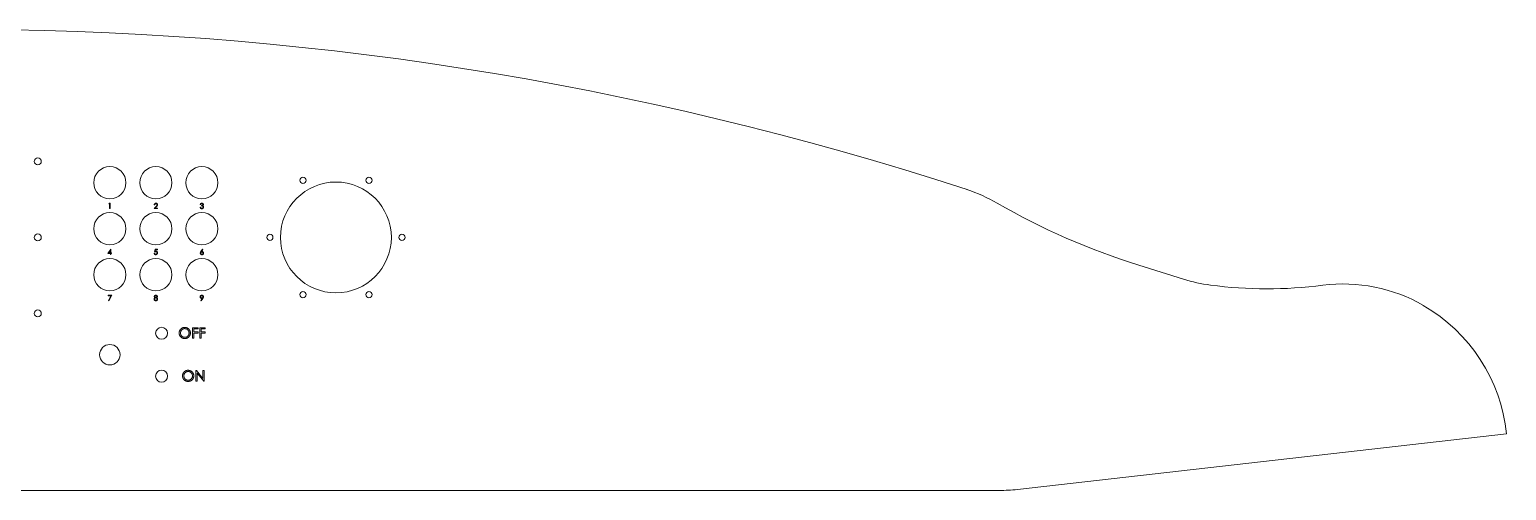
# Model space of a CAD drawing. Header units: millimetres. Extents: x 55 to 1590, y -38 to 207.
# Drawn here: x 852 to 1590, y -23 to 207 of the extents above; entities that cross this region are included whole.
import ezdxf

# ---------------------------------------------------------------- set-up
doc = ezdxf.new("R2010")
doc.units = ezdxf.units.MM

msp = doc.modelspace()

# ---------------------------------------------------------------- linework, layer by layer
at = {"color": 7, "linetype": 'Continuous', "lineweight": 15}
for p, q in [((891.49, 120.18), (891.65, 120.45)), ((891.9, 120.18), (891.49, 120.18)), ((891.65, 120.45), (892.14, 120.45)), ((891.9, 117.81), (891.9, 120.18)), ((892.14, 120.45), (892.14, 117.81)), ((914.08, 117.81), (915.11, 118.9)), ((914.42, 119.64), (914.19, 119.64)), ((915.31, 118.79), (914.65, 118.08)), ((937.08, 118.52), (937.32, 118.52)), ((937.42, 119.84), (937.19, 119.84)), ((937.83, 119.13), (937.83, 119.4)), ((892.14, 117.81), (891.9, 117.81)), ((915.88, 117.81), (914.08, 117.81)), ((914.65, 118.08), (915.88, 118.08)), ((915.88, 118.08), (915.88, 117.81)), ((891.08, 95.42), (892.53, 97.52)), ((892.34, 96.84), (891.55, 95.69)), ((892.34, 95.69), (892.34, 96.84)), ((892.53, 97.52), (892.58, 97.52)), ((892.58, 97.52), (892.58, 95.69)), ((914.39, 96.13), (914.66, 97.45)), ((914.66, 97.45), (915.75, 97.45)), ((914.85, 97.18), (914.7, 96.49)), ((915.75, 97.18), (914.85, 97.18)), ((915.75, 97.45), (915.75, 97.18)), ((937.52, 96.31), (938.31, 97.52)), ((938.49, 97.38), (937.79, 96.31)), ((938.31, 97.52), (938.49, 97.38)), ((892.34, 95.42), (891.08, 95.42)), ((891.55, 95.69), (892.34, 95.69)), ((892.34, 94.81), (892.34, 95.42)), ((892.58, 94.81), (892.34, 94.81)), ((892.58, 95.69), (892.88, 95.69)), ((892.88, 95.42), (892.58, 95.42)), ((892.58, 95.42), (892.58, 94.81)), ((892.88, 95.69), (892.88, 95.42)), ((914.12, 95.49), (914.36, 95.49)), ((1406.28, 89.53), (1428.7, 82.52)), ((891.24, 74.15), (891.24, 74.45)), ((891.24, 74.45), (892.93, 74.45)), ((892.45, 74.15), (891.24, 74.15)), ((891.27, 71.87), (892.45, 74.15)), ((892.93, 74.45), (891.55, 71.74)), ((891.55, 71.74), (891.27, 71.87)), ((937.47, 71.87), (938.21, 72.95)), ((937.66, 71.74), (937.47, 71.87)), ((938.48, 72.93), (937.66, 71.74)), ((933.36, 52.97), (933.36, 58.26)), ((933.36, 58.26), (936.07, 58.26)), ((934.03, 52.97), (933.36, 52.97)), ((936.07, 57.65), (934.03, 57.65)), ((934.03, 57.65), (934.03, 56.16)), ((934.03, 56.16), (936.07, 56.16)), ((936.07, 55.55), (934.03, 55.55)), ((934.03, 55.55), (934.03, 52.97)), ((936.07, 58.26), (936.07, 57.65)), ((936.07, 56.16), (936.07, 55.55)), ((936.95, 52.97), (936.95, 58.26)), ((936.95, 58.26), (939.67, 58.26)), ((937.63, 52.97), (936.95, 52.97)), ((939.67, 57.65), (937.63, 57.65)), ((937.63, 57.65), (937.63, 56.16)), ((937.63, 56.16), (939.67, 56.16)), ((939.67, 55.55), (937.63, 55.55)), ((937.63, 55.55), (937.63, 52.97)), ((939.67, 58.26), (939.67, 57.65)), ((939.67, 56.16), (939.67, 55.55)), ((935.05, 31.54), (935.05, 36.83)), ((935.05, 36.83), (935.3, 36.83)), ((935.73, 31.54), (935.05, 31.54)), ((935.3, 36.83), (938.51, 32.81)), ((938.91, 31.54), (935.73, 35.55)), ((935.73, 35.55), (935.73, 31.54)), ((938.51, 32.81), (938.51, 36.83)), ((938.51, 36.83), (939.19, 36.83)), ((939.19, 31.54), (938.91, 31.54)), ((939.19, 36.83), (939.19, 31.54)), ((1345.63, -22.6), (1590.05, 5.24)), ((306.95, -23.12), (1336.57, -23.12))]:
    msp.add_line(p, q, dxfattribs=at)
for centre, radius in [((856, 141.4), 1.75), ((892, 130.76), 8.05), ((915, 130.76), 8.05), ((938, 130.76), 8.05), ((988.5, 131.98), 1.55), ((1021.5, 131.98), 1.55), ((1005, 103.4), 27.7), ((892, 107.76), 8.05), ((915, 107.76), 8.05), ((938, 107.76), 8.05), ((856, 103.4), 1.75), ((972, 103.4), 1.55), ((1038, 103.4), 1.55), ((892, 84.76), 8.05), ((915, 84.76), 8.05), ((938, 84.76), 8.05), ((988.5, 74.82), 1.55), ((1021.5, 74.82), 1.55), ((856, 65.4), 1.75), ((917.87, 55.47), 3), ((892, 44.76), 5.1), ((917.87, 34.04), 3)]:
    msp.add_circle(centre, radius, dxfattribs=at)
for centre, radius, start, end in [((818.98, -1403.1), 1610.44, 71.85822, 108.69462), ((1295.51, 51.26), 80, 60.00805, 71.85822), ((1510.85, 424.36), 350.79, 240.00805, 252.65583), ((1452.55, 158.88), 80, 252.65583, 262.47893), ((1470.44, 294.33), 216.63, 262.47893, 277.35996), ((1508.44, 0.15), 80, 59.94649, 97.35996), ((1506.36, -3.43), 84.14, 5.91553, 59.94649), ((1336.57, 56.88), 80, 270, 276.5)]:
    msp.add_arc(centre, radius, start, end, dxfattribs=at)
for points, knots in [([(914.19, 119.64), (914.19, 119.67), (914.19, 119.73), (914.2, 119.82), (914.23, 119.91), (914.25, 119.99), (914.29, 120.07), (914.33, 120.14), (914.38, 120.21), (914.44, 120.27), (914.5, 120.33), (914.57, 120.38), (914.64, 120.43), (914.72, 120.46), (914.79, 120.49), (914.88, 120.51), (914.96, 120.52), (915.02, 120.52), (915.05, 120.52)], [0, 0, 0, 0, 0.068791, 0.135103, 0.198979, 0.261904, 0.323495, 0.385195, 0.446969, 0.509765, 0.572251, 0.633405, 0.693251, 0.752583, 0.812579, 0.873275, 0.93555, 1, 1, 1, 1]), ([(915.04, 120.25), (915.02, 120.25), (914.98, 120.25), (914.92, 120.24), (914.86, 120.23), (914.8, 120.21), (914.75, 120.19), (914.7, 120.16), (914.66, 120.13), (914.61, 120.09), (914.57, 120.05), (914.54, 120), (914.51, 119.95), (914.48, 119.9), (914.46, 119.84), (914.44, 119.78), (914.43, 119.71), (914.43, 119.66), (914.42, 119.64)], [0, 0, 0, 0, 0.0644387, 0.1265469, 0.1868872, 0.2458775, 0.3040409, 0.3621912, 0.4209759, 0.4806603, 0.5406003, 0.6006891, 0.6619358, 0.7244425, 0.7890384, 0.8563138, 0.926352, 1, 1, 1, 1]), ([(915.61, 119.71), (915.61, 119.73), (915.61, 119.77), (915.6, 119.82), (915.59, 119.87), (915.57, 119.92), (915.55, 119.96), (915.52, 120.01), (915.48, 120.05), (915.44, 120.09), (915.4, 120.13), (915.36, 120.16), (915.31, 120.19), (915.26, 120.21), (915.21, 120.23), (915.15, 120.24), (915.1, 120.25), (915.06, 120.25), (915.04, 120.25)], [0, 0, 0, 0, 0.061965, 0.122122, 0.180988, 0.239933, 0.299906, 0.359989, 0.421776, 0.486576, 0.551535, 0.615018, 0.677259, 0.73973, 0.80305, 0.866495, 0.931973, 1, 1, 1, 1]), ([(915.05, 120.52), (915.08, 120.52), (915.13, 120.52), (915.22, 120.51), (915.3, 120.49), (915.37, 120.46), (915.44, 120.43), (915.51, 120.39), (915.57, 120.34), (915.63, 120.29), (915.68, 120.23), (915.72, 120.17), (915.76, 120.1), (915.79, 120.03), (915.82, 119.96), (915.84, 119.89), (915.85, 119.81), (915.85, 119.76), (915.85, 119.73)], [0, 0, 0, 0, 0.0694755, 0.1365168, 0.2007888, 0.2638297, 0.325735, 0.3872907, 0.4495092, 0.5129678, 0.5762752, 0.6375801, 0.6979026, 0.7571721, 0.8165985, 0.8766532, 0.9372896, 1, 1, 1, 1]), ([(915.11, 118.9), (915.14, 118.93), (915.18, 118.98), (915.25, 119.05), (915.31, 119.12), (915.37, 119.18), (915.41, 119.24), (915.45, 119.29), (915.49, 119.34), (915.52, 119.39), (915.56, 119.46), (915.59, 119.54), (915.61, 119.63), (915.61, 119.68), (915.61, 119.71)], [0, 0, 0, 0, 0.110803, 0.212829, 0.306101, 0.390647, 0.466924, 0.534481, 0.593587, 0.644557, 0.7362, 0.825024, 0.911986, 1, 1, 1, 1]), ([(915.85, 119.73), (915.85, 119.7), (915.84, 119.62), (915.82, 119.52), (915.79, 119.41), (915.75, 119.33), (915.71, 119.26), (915.67, 119.21), (915.63, 119.15), (915.58, 119.08), (915.52, 119.01), (915.46, 118.94), (915.39, 118.87), (915.34, 118.81), (915.31, 118.79)], [0, 0, 0, 0, 0.098702, 0.195672, 0.292422, 0.391343, 0.444462, 0.504229, 0.570352, 0.642546, 0.722288, 0.807921, 0.90047, 1, 1, 1, 1]), ([(937.97, 117.74), (937.94, 117.74), (937.88, 117.74), (937.8, 117.75), (937.72, 117.77), (937.65, 117.79), (937.58, 117.82), (937.51, 117.85), (937.45, 117.89), (937.39, 117.94), (937.33, 117.99), (937.28, 118.05), (937.23, 118.11), (937.19, 118.18), (937.16, 118.26), (937.13, 118.34), (937.1, 118.43), (937.09, 118.49), (937.08, 118.52)], [0, 0, 0, 0, 0.065541, 0.128963, 0.190377, 0.250092, 0.308548, 0.366398, 0.424542, 0.48317, 0.542243, 0.601739, 0.662506, 0.724856, 0.789128, 0.856346, 0.926295, 1, 1, 1, 1]), ([(937.19, 119.84), (937.19, 119.87), (937.2, 119.92), (937.23, 120), (937.26, 120.07), (937.29, 120.13), (937.33, 120.19), (937.37, 120.25), (937.42, 120.3), (937.47, 120.35), (937.53, 120.39), (937.58, 120.42), (937.64, 120.45), (937.7, 120.48), (937.77, 120.5), (937.83, 120.51), (937.9, 120.52), (937.95, 120.52), (937.97, 120.52)], [0, 0, 0, 0, 0.072625, 0.141977, 0.208985, 0.273957, 0.336889, 0.398745, 0.460116, 0.520825, 0.580994, 0.640152, 0.698622, 0.757271, 0.816427, 0.876254, 0.937165, 1, 1, 1, 1]), ([(937.32, 118.52), (937.33, 118.5), (937.34, 118.46), (937.36, 118.4), (937.38, 118.35), (937.41, 118.3), (937.43, 118.26), (937.46, 118.22), (937.49, 118.18), (937.52, 118.16), (937.53, 118.15)], [0, 0, 0, 0, 0.1497704, 0.2913164, 0.4259664, 0.5521596, 0.6715274, 0.7861216, 0.8953251, 1, 1, 1, 1]), ([(937.98, 120.25), (937.95, 120.25), (937.89, 120.25), (937.8, 120.23), (937.72, 120.2), (937.66, 120.17), (937.62, 120.13), (937.59, 120.1), (937.56, 120.07), (937.53, 120.03), (937.5, 119.99), (937.47, 119.94), (937.45, 119.9), (937.43, 119.86), (937.42, 119.84)], [0, 0, 0, 0, 0.122712, 0.239685, 0.351816, 0.463766, 0.520818, 0.579448, 0.640604, 0.705298, 0.773634, 0.844669, 0.920057, 1, 1, 1, 1]), ([(937.53, 118.15), (937.54, 118.14), (937.57, 118.12), (937.62, 118.09), (937.67, 118.07), (937.73, 118.05), (937.78, 118.03), (937.84, 118.02), (937.91, 118.01), (937.95, 118.01), (937.97, 118.01)], [0, 0, 0, 0, 0.118271, 0.236178, 0.355663, 0.475904, 0.600127, 0.728608, 0.861313, 1, 1, 1, 1]), ([(937.83, 119.4), (937.86, 119.4), (937.93, 119.4), (938.02, 119.42), (938.11, 119.43), (938.19, 119.46), (938.27, 119.5), (938.34, 119.53), (938.39, 119.57), (938.43, 119.62), (938.47, 119.67), (938.49, 119.72), (938.51, 119.78), (938.51, 119.82), (938.51, 119.83)], [0, 0, 0, 0, 0.1101656, 0.2157873, 0.3180274, 0.417574, 0.5116505, 0.5961621, 0.6729345, 0.7436696, 0.810677, 0.874059, 0.9366963, 1, 1, 1, 1]), ([(938.64, 118.57), (938.64, 118.6), (938.64, 118.64), (938.62, 118.72), (938.59, 118.79), (938.55, 118.85), (938.5, 118.91), (938.45, 118.97), (938.38, 119.01), (938.32, 119.04), (938.26, 119.07), (938.22, 119.08), (938.17, 119.09), (938.11, 119.1), (938.05, 119.11), (937.98, 119.12), (937.91, 119.13), (937.86, 119.13), (937.83, 119.13)], [0, 0, 0, 0, 0.066909, 0.133485, 0.201035, 0.271234, 0.34288, 0.413836, 0.485977, 0.56023, 0.599884, 0.644055, 0.691892, 0.744688, 0.801492, 0.862858, 0.929328, 1, 1, 1, 1]), ([(937.97, 120.52), (938.01, 120.52), (938.08, 120.52), (938.18, 120.5), (938.27, 120.47), (938.37, 120.43), (938.45, 120.38), (938.53, 120.32), (938.59, 120.25), (938.65, 120.17), (938.69, 120.09), (938.72, 120.01), (938.74, 119.92), (938.75, 119.86), (938.75, 119.83)], [0, 0, 0, 0, 0.090254, 0.17854, 0.266093, 0.354631, 0.441886, 0.525747, 0.608114, 0.690197, 0.770821, 0.848326, 0.924012, 1, 1, 1, 1]), ([(938.88, 118.59), (938.88, 118.56), (938.88, 118.48), (938.85, 118.37), (938.82, 118.27), (938.76, 118.16), (938.7, 118.07), (938.62, 117.98), (938.53, 117.91), (938.43, 117.85), (938.33, 117.8), (938.21, 117.77), (938.09, 117.74), (938.01, 117.74), (937.97, 117.74)], [0, 0, 0, 0, 0.0796483, 0.1589217, 0.2396195, 0.3226094, 0.4060346, 0.4876021, 0.5696846, 0.6530361, 0.7374357, 0.8224778, 0.9097477, 1, 1, 1, 1]), ([(937.97, 118.01), (938, 118.01), (938.04, 118.01), (938.11, 118.02), (938.18, 118.03), (938.24, 118.05), (938.3, 118.08), (938.36, 118.1), (938.41, 118.14), (938.46, 118.18), (938.5, 118.22), (938.54, 118.26), (938.57, 118.31), (938.6, 118.36), (938.62, 118.41), (938.63, 118.46), (938.64, 118.52), (938.64, 118.55), (938.64, 118.57)], [0, 0, 0, 0, 0.076072, 0.148752, 0.218403, 0.28576, 0.350598, 0.414964, 0.478069, 0.541761, 0.60435, 0.664075, 0.721464, 0.777587, 0.832644, 0.887844, 0.94346, 1, 1, 1, 1]), ([(938.51, 119.83), (938.51, 119.85), (938.51, 119.88), (938.5, 119.92), (938.49, 119.96), (938.47, 119.99), (938.45, 120.03), (938.42, 120.06), (938.39, 120.1), (938.36, 120.13), (938.32, 120.16), (938.28, 120.18), (938.23, 120.2), (938.19, 120.22), (938.14, 120.23), (938.09, 120.24), (938.03, 120.25), (938, 120.25), (937.98, 120.25)], [0, 0, 0, 0, 0.055275, 0.109966, 0.163247, 0.218076, 0.273301, 0.330909, 0.390995, 0.454176, 0.518862, 0.583311, 0.648517, 0.715031, 0.782502, 0.852323, 0.924928, 1, 1, 1, 1]), ([(938.75, 119.83), (938.75, 119.81), (938.74, 119.75), (938.73, 119.67), (938.7, 119.6), (938.67, 119.52), (938.63, 119.46), (938.57, 119.4), (938.51, 119.34), (938.46, 119.31), (938.44, 119.29)], [0, 0, 0, 0, 0.128068, 0.250608, 0.37063, 0.490072, 0.610375, 0.734313, 0.863217, 1, 1, 1, 1]), ([(938.44, 119.29), (938.47, 119.28), (938.52, 119.25), (938.6, 119.2), (938.67, 119.14), (938.7, 119.09), (938.72, 119.06)], [0, 0, 0, 0, 0.25388, 0.503009, 0.750291, 1, 1, 1, 1]), ([(938.72, 119.06), (938.74, 119.05), (938.76, 119.01), (938.79, 118.96), (938.82, 118.9), (938.84, 118.84), (938.86, 118.78), (938.87, 118.72), (938.88, 118.66), (938.88, 118.62), (938.88, 118.59)], [0, 0, 0, 0, 0.128136, 0.254173, 0.378112, 0.501712, 0.623986, 0.747096, 0.872875, 1, 1, 1, 1]), ([(914.97, 96.27), (914.95, 96.27), (914.91, 96.26), (914.84, 96.26), (914.78, 96.25), (914.71, 96.23), (914.63, 96.21), (914.55, 96.19), (914.47, 96.16), (914.42, 96.14), (914.39, 96.13)], [0, 0, 0, 0, 0.102203, 0.211023, 0.3251, 0.446502, 0.573788, 0.708901, 0.850358, 1, 1, 1, 1]), ([(914.7, 96.49), (914.73, 96.49), (914.79, 96.51), (914.87, 96.53), (914.94, 96.54), (914.99, 96.54), (915.02, 96.54)], [0, 0, 0, 0, 0.275068, 0.532901, 0.773973, 1, 1, 1, 1]), ([(915.61, 95.68), (915.61, 95.7), (915.61, 95.74), (915.6, 95.81), (915.59, 95.86), (915.57, 95.92), (915.54, 95.97), (915.51, 96.02), (915.48, 96.06), (915.44, 96.1), (915.39, 96.14), (915.34, 96.18), (915.29, 96.2), (915.23, 96.23), (915.17, 96.24), (915.11, 96.26), (915.04, 96.26), (915, 96.27), (914.97, 96.27)], [0, 0, 0, 0, 0.065351, 0.127916, 0.18836, 0.247216, 0.30563, 0.36377, 0.422661, 0.482687, 0.5433, 0.604118, 0.664965, 0.727413, 0.791468, 0.858055, 0.927037, 1, 1, 1, 1]), ([(915.02, 96.54), (915.04, 96.54), (915.1, 96.54), (915.19, 96.52), (915.27, 96.5), (915.35, 96.48), (915.42, 96.44), (915.49, 96.4), (915.55, 96.35), (915.61, 96.3), (915.67, 96.23), (915.72, 96.17), (915.76, 96.09), (915.79, 96.02), (915.82, 95.94), (915.83, 95.85), (915.85, 95.76), (915.85, 95.7), (915.85, 95.67)], [0, 0, 0, 0, 0.065808, 0.129394, 0.190894, 0.251281, 0.310815, 0.370371, 0.430768, 0.492881, 0.555104, 0.616067, 0.677256, 0.73826, 0.800762, 0.864778, 0.931045, 1, 1, 1, 1]), ([(937.22, 95.55), (937.22, 95.57), (937.22, 95.63), (937.24, 95.71), (937.26, 95.8), (937.28, 95.87), (937.3, 95.93), (937.32, 95.98), (937.35, 96.03), (937.37, 96.08), (937.41, 96.14), (937.44, 96.19), (937.48, 96.25), (937.5, 96.29), (937.52, 96.31)], [0, 0, 0, 0, 0.097818, 0.199726, 0.305276, 0.415811, 0.474472, 0.537274, 0.603657, 0.674299, 0.749834, 0.828598, 0.912378, 1, 1, 1, 1]), ([(938.01, 96.06), (937.99, 96.06), (937.95, 96.06), (937.9, 96.05), (937.84, 96.04), (937.79, 96.03), (937.74, 96), (937.69, 95.98), (937.65, 95.95), (937.61, 95.91), (937.57, 95.87), (937.54, 95.83), (937.52, 95.78), (937.5, 95.74), (937.48, 95.69), (937.47, 95.64), (937.46, 95.59), (937.46, 95.55), (937.46, 95.54)], [0, 0, 0, 0, 0.070599, 0.137901, 0.203196, 0.26679, 0.329106, 0.390654, 0.452653, 0.515748, 0.577926, 0.63893, 0.698351, 0.757296, 0.816394, 0.876267, 0.936817, 1, 1, 1, 1]), ([(937.79, 96.31), (937.84, 96.32), (937.93, 96.33), (938.02, 96.33), (938.06, 96.33)], [0, 0, 0, 0, 0.512659, 1, 1, 1, 1]), ([(938.61, 95.54), (938.61, 95.55), (938.61, 95.59), (938.6, 95.64), (938.59, 95.69), (938.57, 95.74), (938.54, 95.79), (938.51, 95.83), (938.48, 95.87), (938.44, 95.91), (938.39, 95.95), (938.34, 95.98), (938.29, 96), (938.24, 96.03), (938.19, 96.04), (938.13, 96.05), (938.07, 96.06), (938.03, 96.06), (938.01, 96.06)], [0, 0, 0, 0, 0.061138, 0.119994, 0.178225, 0.236256, 0.294929, 0.354716, 0.41673, 0.480664, 0.545832, 0.609758, 0.672971, 0.736017, 0.799839, 0.864775, 0.931088, 1, 1, 1, 1]), ([(938.06, 96.33), (938.09, 96.33), (938.14, 96.33), (938.22, 96.32), (938.3, 96.3), (938.37, 96.28), (938.43, 96.25), (938.5, 96.21), (938.56, 96.16), (938.62, 96.11), (938.67, 96.05), (938.72, 95.99), (938.76, 95.92), (938.79, 95.86), (938.82, 95.78), (938.84, 95.71), (938.85, 95.63), (938.85, 95.58), (938.85, 95.55)], [0, 0, 0, 0, 0.065231, 0.128405, 0.190067, 0.250943, 0.311546, 0.372863, 0.435024, 0.499072, 0.563091, 0.62551, 0.68668, 0.747283, 0.808563, 0.870742, 0.934341, 1, 1, 1, 1]), ([(914.93, 94.74), (914.9, 94.74), (914.85, 94.74), (914.77, 94.75), (914.7, 94.77), (914.63, 94.79), (914.56, 94.82), (914.5, 94.86), (914.44, 94.9), (914.38, 94.95), (914.33, 95), (914.28, 95.06), (914.24, 95.12), (914.2, 95.19), (914.17, 95.26), (914.15, 95.33), (914.13, 95.41), (914.12, 95.46), (914.12, 95.49)], [0, 0, 0, 0, 0.065421, 0.128708, 0.190236, 0.250724, 0.310637, 0.370766, 0.431615, 0.493523, 0.555883, 0.617342, 0.678668, 0.740711, 0.802985, 0.866803, 0.932347, 1, 1, 1, 1]), ([(914.36, 95.49), (914.36, 95.46), (914.37, 95.41), (914.4, 95.34), (914.43, 95.28), (914.46, 95.23), (914.51, 95.18), (914.55, 95.14), (914.61, 95.1), (914.67, 95.07), (914.73, 95.04), (914.8, 95.03), (914.87, 95.01), (914.92, 95.01), (914.94, 95.01)], [0, 0, 0, 0, 0.094687, 0.181994, 0.264377, 0.34218, 0.418618, 0.496509, 0.577369, 0.661511, 0.746733, 0.831258, 0.915206, 1, 1, 1, 1]), ([(915.85, 95.67), (915.85, 95.65), (915.85, 95.61), (915.84, 95.54), (915.83, 95.48), (915.82, 95.42), (915.8, 95.36), (915.78, 95.3), (915.76, 95.25), (915.73, 95.19), (915.7, 95.14), (915.66, 95.09), (915.63, 95.04), (915.59, 95), (915.54, 94.96), (915.5, 94.92), (915.45, 94.89), (915.4, 94.86), (915.35, 94.83), (915.29, 94.81), (915.24, 94.78), (915.18, 94.77), (915.12, 94.76), (915.06, 94.75), (914.99, 94.74), (914.95, 94.74), (914.93, 94.74)], [0, 0, 0, 0, 0.044014, 0.087434, 0.130118, 0.172554, 0.214555, 0.256298, 0.298438, 0.340849, 0.382715, 0.423924, 0.464246, 0.504074, 0.543862, 0.583567, 0.623094, 0.663229, 0.703551, 0.743938, 0.784541, 0.82575, 0.867757, 0.910745, 0.954914, 1, 1, 1, 1]), ([(914.94, 95.01), (914.96, 95.01), (915.01, 95.01), (915.07, 95.02), (915.14, 95.04), (915.2, 95.06), (915.25, 95.08), (915.31, 95.12), (915.36, 95.16), (915.41, 95.2), (915.46, 95.25), (915.5, 95.3), (915.53, 95.36), (915.56, 95.42), (915.58, 95.48), (915.6, 95.54), (915.61, 95.61), (915.61, 95.66), (915.61, 95.68)], [0, 0, 0, 0, 0.064207, 0.126425, 0.18768, 0.248216, 0.308305, 0.369661, 0.431699, 0.495947, 0.559758, 0.622295, 0.683911, 0.745092, 0.80674, 0.869087, 0.93329, 1, 1, 1, 1]), ([(938.02, 94.74), (937.99, 94.74), (937.92, 94.74), (937.81, 94.76), (937.71, 94.8), (937.62, 94.84), (937.53, 94.9), (937.45, 94.97), (937.38, 95.05), (937.32, 95.14), (937.28, 95.23), (937.24, 95.33), (937.22, 95.44), (937.22, 95.51), (937.22, 95.55)], [0, 0, 0, 0, 0.084335, 0.167052, 0.249566, 0.33274, 0.415915, 0.497828, 0.580373, 0.6646, 0.749467, 0.83251, 0.915639, 1, 1, 1, 1]), ([(937.46, 95.54), (937.46, 95.52), (937.46, 95.48), (937.47, 95.43), (937.48, 95.38), (937.5, 95.33), (937.52, 95.29), (937.55, 95.25), (937.59, 95.2), (937.63, 95.16), (937.67, 95.13), (937.71, 95.1), (937.76, 95.07), (937.81, 95.05), (937.86, 95.03), (937.92, 95.02), (937.98, 95.01), (938.01, 95.01), (938.03, 95.01)], [0, 0, 0, 0, 0.061842, 0.121262, 0.180746, 0.239231, 0.298308, 0.358183, 0.420359, 0.484792, 0.549938, 0.613718, 0.676681, 0.739154, 0.8022, 0.86674, 0.93205, 1, 1, 1, 1]), ([(938.85, 95.55), (938.85, 95.51), (938.84, 95.44), (938.82, 95.33), (938.79, 95.23), (938.74, 95.14), (938.69, 95.05), (938.61, 94.97), (938.53, 94.9), (938.44, 94.85), (938.34, 94.8), (938.24, 94.76), (938.13, 94.74), (938.06, 94.74), (938.02, 94.74)], [0, 0, 0, 0, 0.085948, 0.169125, 0.250399, 0.33229, 0.413364, 0.494172, 0.576022, 0.660757, 0.745783, 0.830044, 0.914028, 1, 1, 1, 1]), ([(938.03, 95.01), (938.05, 95.01), (938.09, 95.01), (938.15, 95.02), (938.2, 95.03), (938.26, 95.05), (938.31, 95.07), (938.35, 95.1), (938.4, 95.13), (938.44, 95.16), (938.48, 95.2), (938.52, 95.24), (938.55, 95.29), (938.57, 95.33), (938.59, 95.38), (938.6, 95.43), (938.61, 95.48), (938.61, 95.52), (938.61, 95.54)], [0, 0, 0, 0, 0.067962, 0.133283, 0.197835, 0.260892, 0.323377, 0.38635, 0.449638, 0.514795, 0.57924, 0.641814, 0.701359, 0.760727, 0.819222, 0.878716, 0.938147, 1, 1, 1, 1]), ([(914.22, 73.84), (914.22, 73.87), (914.22, 73.93), (914.24, 74.01), (914.28, 74.09), (914.32, 74.18), (914.38, 74.25), (914.44, 74.32), (914.52, 74.38), (914.6, 74.43), (914.7, 74.47), (914.79, 74.5), (914.89, 74.52), (914.96, 74.52), (915, 74.52)], [0, 0, 0, 0, 0.074058, 0.14887, 0.226668, 0.307735, 0.391157, 0.473929, 0.557928, 0.644989, 0.733364, 0.821092, 0.909287, 1, 1, 1, 1]), ([(914.61, 73.28), (914.58, 73.3), (914.52, 73.33), (914.44, 73.39), (914.37, 73.45), (914.32, 73.53), (914.27, 73.6), (914.24, 73.68), (914.22, 73.76), (914.22, 73.81), (914.22, 73.84)], [0, 0, 0, 0, 0.14586, 0.282426, 0.41085, 0.535029, 0.654701, 0.770133, 0.884556, 1, 1, 1, 1]), ([(914.98, 74.25), (914.96, 74.25), (914.93, 74.25), (914.87, 74.24), (914.82, 74.23), (914.77, 74.22), (914.73, 74.2), (914.69, 74.18), (914.64, 74.16), (914.61, 74.13), (914.57, 74.1), (914.54, 74.07), (914.52, 74.03), (914.49, 74), (914.48, 73.96), (914.47, 73.92), (914.46, 73.88), (914.46, 73.85), (914.46, 73.84)], [0, 0, 0, 0, 0.075243, 0.147209, 0.216447, 0.284025, 0.350655, 0.415031, 0.47963, 0.544652, 0.608044, 0.667828, 0.725114, 0.780992, 0.835527, 0.889438, 0.944072, 1, 1, 1, 1]), ([(914.46, 73.84), (914.46, 73.82), (914.46, 73.8), (914.47, 73.76), (914.48, 73.72), (914.5, 73.68), (914.52, 73.64), (914.55, 73.61), (914.58, 73.57), (914.62, 73.54), (914.66, 73.5), (914.7, 73.48), (914.74, 73.45), (914.79, 73.44), (914.84, 73.42), (914.89, 73.41), (914.94, 73.4), (914.97, 73.4), (914.99, 73.4)], [0, 0, 0, 0, 0.054564, 0.107826, 0.161924, 0.21751, 0.274498, 0.334815, 0.397555, 0.464755, 0.532901, 0.600097, 0.665354, 0.731084, 0.796883, 0.863292, 0.930831, 1, 1, 1, 1]), ([(915.51, 73.84), (915.51, 73.86), (915.51, 73.88), (915.5, 73.92), (915.49, 73.95), (915.48, 73.99), (915.46, 74.02), (915.43, 74.06), (915.41, 74.09), (915.37, 74.12), (915.34, 74.15), (915.3, 74.18), (915.26, 74.2), (915.21, 74.22), (915.16, 74.23), (915.1, 74.24), (915.04, 74.25), (915, 74.25), (914.98, 74.25)], [0, 0, 0, 0, 0.050902, 0.101034, 0.151084, 0.203062, 0.256248, 0.310847, 0.368769, 0.430015, 0.49252, 0.556049, 0.621996, 0.690192, 0.761385, 0.836356, 0.915487, 1, 1, 1, 1]), ([(914.99, 73.4), (915.01, 73.4), (915.06, 73.4), (915.12, 73.42), (915.19, 73.44), (915.25, 73.46), (915.31, 73.49), (915.36, 73.53), (915.4, 73.58), (915.44, 73.63), (915.47, 73.68), (915.49, 73.74), (915.51, 73.79), (915.51, 73.83), (915.51, 73.84)], [0, 0, 0, 0, 0.08969, 0.178494, 0.266838, 0.356558, 0.445334, 0.530806, 0.614076, 0.697707, 0.779142, 0.855354, 0.928557, 1, 1, 1, 1]), ([(915, 74.52), (915.03, 74.52), (915.1, 74.52), (915.19, 74.5), (915.29, 74.47), (915.37, 74.43), (915.46, 74.38), (915.53, 74.32), (915.59, 74.25), (915.65, 74.17), (915.69, 74.09), (915.72, 74.01), (915.74, 73.92), (915.75, 73.86), (915.75, 73.83)], [0, 0, 0, 0, 0.08941, 0.176306, 0.262626, 0.349446, 0.435498, 0.518928, 0.601355, 0.684256, 0.765807, 0.844877, 0.92228, 1, 1, 1, 1]), ([(915.75, 73.83), (915.75, 73.81), (915.74, 73.75), (915.73, 73.67), (915.69, 73.59), (915.65, 73.52), (915.6, 73.45), (915.53, 73.39), (915.46, 73.33), (915.4, 73.3), (915.37, 73.28)], [0, 0, 0, 0, 0.121904, 0.239413, 0.35541, 0.472091, 0.592859, 0.718703, 0.854892, 1, 1, 1, 1]), ([(937.12, 73.71), (937.12, 73.75), (937.12, 73.82), (937.14, 73.93), (937.18, 74.03), (937.22, 74.12), (937.28, 74.21), (937.36, 74.29), (937.44, 74.36), (937.53, 74.41), (937.63, 74.46), (937.74, 74.5), (937.85, 74.52), (937.92, 74.52), (937.96, 74.52)], [0, 0, 0, 0, 0.085249, 0.167327, 0.248175, 0.328829, 0.409908, 0.490584, 0.572993, 0.658265, 0.744222, 0.82906, 0.913938, 1, 1, 1, 1]), ([(937.95, 74.25), (937.93, 74.25), (937.89, 74.25), (937.83, 74.24), (937.77, 74.23), (937.72, 74.21), (937.67, 74.19), (937.62, 74.16), (937.57, 74.13), (937.53, 74.1), (937.49, 74.06), (937.45, 74.02), (937.42, 73.97), (937.4, 73.93), (937.38, 73.88), (937.37, 73.83), (937.36, 73.78), (937.36, 73.74), (937.36, 73.72)], [0, 0, 0, 0, 0.0687118, 0.1348121, 0.1995376, 0.2633349, 0.3267475, 0.3903285, 0.4541258, 0.5192033, 0.5835101, 0.6454972, 0.7052898, 0.7634876, 0.8218564, 0.8800043, 0.9391077, 1, 1, 1, 1]), ([(938.54, 73.72), (938.54, 73.74), (938.54, 73.78), (938.53, 73.83), (938.52, 73.88), (938.5, 73.93), (938.48, 73.97), (938.45, 74.02), (938.41, 74.06), (938.37, 74.1), (938.33, 74.13), (938.28, 74.16), (938.23, 74.19), (938.18, 74.21), (938.12, 74.23), (938.07, 74.24), (938.01, 74.25), (937.97, 74.25), (937.95, 74.25)], [0, 0, 0, 0, 0.06076, 0.119735, 0.177757, 0.235999, 0.29407, 0.353733, 0.415973, 0.48014, 0.545076, 0.608735, 0.672178, 0.735453, 0.799112, 0.864284, 0.930837, 1, 1, 1, 1]), ([(937.96, 74.52), (938, 74.52), (938.07, 74.52), (938.18, 74.5), (938.28, 74.46), (938.37, 74.42), (938.46, 74.36), (938.55, 74.29), (938.62, 74.21), (938.67, 74.12), (938.72, 74.02), (938.76, 73.92), (938.78, 73.81), (938.78, 73.74), (938.78, 73.71)], [0, 0, 0, 0, 0.085532, 0.169003, 0.251943, 0.335682, 0.419409, 0.501265, 0.583703, 0.668, 0.751919, 0.834598, 0.916526, 1, 1, 1, 1]), ([(914.08, 72.56), (914.08, 72.58), (914.09, 72.61), (914.09, 72.67), (914.1, 72.72), (914.11, 72.77), (914.13, 72.82), (914.15, 72.87), (914.18, 72.92), (914.21, 72.96), (914.24, 73.01), (914.28, 73.05), (914.32, 73.09), (914.37, 73.13), (914.42, 73.17), (914.48, 73.21), (914.54, 73.25), (914.58, 73.27), (914.61, 73.28)], [0, 0, 0, 0, 0.058854, 0.116315, 0.172675, 0.22878, 0.28458, 0.340257, 0.39663, 0.453507, 0.512318, 0.572648, 0.636022, 0.702363, 0.771483, 0.844184, 0.92007, 1, 1, 1, 1]), ([(914.98, 71.74), (914.94, 71.74), (914.87, 71.74), (914.77, 71.75), (914.68, 71.77), (914.59, 71.8), (914.51, 71.84), (914.44, 71.88), (914.37, 71.93), (914.31, 71.99), (914.26, 72.06), (914.21, 72.12), (914.17, 72.19), (914.14, 72.26), (914.11, 72.33), (914.1, 72.41), (914.09, 72.48), (914.08, 72.53), (914.08, 72.56)], [0, 0, 0, 0, 0.078556, 0.152863, 0.22356, 0.290375, 0.355403, 0.418291, 0.480389, 0.543073, 0.604924, 0.664398, 0.721943, 0.778375, 0.83383, 0.888861, 0.944089, 1, 1, 1, 1]), ([(915, 73.13), (914.97, 73.13), (914.93, 73.13), (914.86, 73.12), (914.8, 73.11), (914.73, 73.09), (914.67, 73.06), (914.62, 73.03), (914.56, 73), (914.52, 72.96), (914.47, 72.91), (914.43, 72.87), (914.4, 72.82), (914.37, 72.77), (914.35, 72.72), (914.33, 72.66), (914.32, 72.61), (914.32, 72.57), (914.32, 72.55)], [0, 0, 0, 0, 0.071269, 0.139812, 0.206497, 0.271535, 0.336082, 0.400528, 0.464984, 0.53005, 0.594423, 0.655583, 0.714849, 0.772115, 0.828999, 0.885122, 0.942079, 1, 1, 1, 1]), ([(914.32, 72.55), (914.32, 72.52), (914.32, 72.48), (914.34, 72.41), (914.37, 72.34), (914.4, 72.28), (914.45, 72.22), (914.5, 72.16), (914.57, 72.12), (914.64, 72.08), (914.71, 72.05), (914.8, 72.03), (914.89, 72.01), (914.95, 72.01), (914.98, 72.01)], [0, 0, 0, 0, 0.074898, 0.148596, 0.224471, 0.302323, 0.381919, 0.461149, 0.542417, 0.626716, 0.714597, 0.804903, 0.900127, 1, 1, 1, 1]), ([(914.98, 72.01), (915.01, 72.01), (915.05, 72.01), (915.13, 72.02), (915.19, 72.03), (915.25, 72.05), (915.31, 72.08), (915.37, 72.11), (915.42, 72.14), (915.47, 72.18), (915.51, 72.22), (915.54, 72.27), (915.58, 72.31), (915.6, 72.36), (915.62, 72.41), (915.63, 72.46), (915.64, 72.52), (915.64, 72.55), (915.64, 72.57)], [0, 0, 0, 0, 0.076559, 0.149161, 0.218827, 0.285567, 0.350313, 0.414125, 0.477179, 0.540368, 0.602202, 0.662034, 0.719934, 0.775907, 0.831115, 0.886667, 0.942552, 1, 1, 1, 1]), ([(915.68, 72.03), (915.66, 72.01), (915.62, 71.96), (915.55, 71.9), (915.47, 71.85), (915.38, 71.81), (915.29, 71.78), (915.19, 71.76), (915.09, 71.74), (915.02, 71.74), (914.98, 71.74)], [0, 0, 0, 0, 0.119283, 0.237093, 0.354796, 0.474576, 0.59746, 0.724926, 0.858883, 1, 1, 1, 1]), ([(915.64, 72.57), (915.64, 72.59), (915.64, 72.63), (915.63, 72.68), (915.62, 72.73), (915.6, 72.78), (915.57, 72.83), (915.54, 72.87), (915.5, 72.92), (915.46, 72.96), (915.41, 73), (915.36, 73.04), (915.3, 73.07), (915.25, 73.09), (915.19, 73.11), (915.13, 73.12), (915.06, 73.13), (915.02, 73.13), (915, 73.13)], [0, 0, 0, 0, 0.057339, 0.113063, 0.169181, 0.225775, 0.283826, 0.343454, 0.405907, 0.471392, 0.538003, 0.603064, 0.667602, 0.732225, 0.797005, 0.863048, 0.930357, 1, 1, 1, 1]), ([(915.37, 73.28), (915.39, 73.27), (915.43, 73.25), (915.49, 73.21), (915.55, 73.18), (915.6, 73.14), (915.65, 73.1), (915.69, 73.06), (915.73, 73.02), (915.76, 72.97), (915.79, 72.93), (915.81, 72.88), (915.83, 72.84), (915.85, 72.79), (915.87, 72.74), (915.88, 72.69), (915.88, 72.63), (915.88, 72.6), (915.88, 72.58)], [0, 0, 0, 0, 0.0795248, 0.1551, 0.2272198, 0.2959105, 0.3620559, 0.4255201, 0.4858127, 0.5444947, 0.6014596, 0.6578406, 0.7139745, 0.769468, 0.82613, 0.8828854, 0.9407009, 1, 1, 1, 1]), ([(915.88, 72.58), (915.88, 72.55), (915.88, 72.5), (915.87, 72.43), (915.86, 72.36), (915.83, 72.29), (915.8, 72.22), (915.77, 72.15), (915.73, 72.09), (915.7, 72.05), (915.68, 72.03)], [0, 0, 0, 0, 0.128158, 0.253673, 0.377325, 0.499385, 0.622918, 0.745839, 0.871395, 1, 1, 1, 1]), ([(937.93, 72.93), (937.9, 72.93), (937.85, 72.93), (937.77, 72.94), (937.69, 72.96), (937.62, 72.98), (937.54, 73.01), (937.48, 73.05), (937.41, 73.1), (937.35, 73.15), (937.3, 73.21), (937.25, 73.27), (937.21, 73.34), (937.18, 73.41), (937.15, 73.48), (937.13, 73.55), (937.12, 73.63), (937.12, 73.68), (937.12, 73.71)], [0, 0, 0, 0, 0.066295, 0.130131, 0.192862, 0.25436, 0.31591, 0.377338, 0.440205, 0.504175, 0.568034, 0.630228, 0.690861, 0.751422, 0.811466, 0.87275, 0.935391, 1, 1, 1, 1]), ([(937.36, 73.72), (937.36, 73.71), (937.36, 73.67), (937.37, 73.62), (937.38, 73.57), (937.4, 73.52), (937.43, 73.48), (937.46, 73.43), (937.49, 73.39), (937.54, 73.35), (937.58, 73.32), (937.63, 73.28), (937.68, 73.26), (937.74, 73.24), (937.79, 73.22), (937.85, 73.21), (937.91, 73.2), (937.95, 73.2), (937.97, 73.2)], [0, 0, 0, 0, 0.05954, 0.117423, 0.17444, 0.231734, 0.289722, 0.3492, 0.410516, 0.47508, 0.540094, 0.604444, 0.668697, 0.73211, 0.796739, 0.862906, 0.930462, 1, 1, 1, 1]), ([(938.21, 72.95), (938.16, 72.94), (938.07, 72.93), (937.97, 72.93), (937.93, 72.93)], [0, 0, 0, 0, 0.507858, 1, 1, 1, 1]), ([(937.97, 73.2), (937.99, 73.2), (938.03, 73.2), (938.09, 73.21), (938.15, 73.22), (938.2, 73.24), (938.26, 73.26), (938.3, 73.28), (938.35, 73.32), (938.39, 73.35), (938.42, 73.39), (938.46, 73.43), (938.48, 73.48), (938.5, 73.52), (938.52, 73.57), (938.53, 73.62), (938.54, 73.67), (938.54, 73.71), (938.54, 73.72)], [0, 0, 0, 0, 0.072713, 0.141547, 0.208363, 0.272462, 0.33539, 0.397711, 0.459383, 0.522098, 0.584315, 0.644392, 0.703345, 0.761509, 0.82003, 0.878517, 0.938265, 1, 1, 1, 1]), ([(938.78, 73.71), (938.78, 73.68), (938.78, 73.62), (938.76, 73.54), (938.74, 73.45), (938.72, 73.38), (938.7, 73.32), (938.67, 73.27), (938.65, 73.22), (938.62, 73.16), (938.59, 73.11), (938.55, 73.05), (938.52, 72.99), (938.49, 72.95), (938.48, 72.93)], [0, 0, 0, 0, 0.09832, 0.199417, 0.305603, 0.416162, 0.474582, 0.537006, 0.603857, 0.67409, 0.749417, 0.828253, 0.912054, 1, 1, 1, 1]), ([(926.64, 55.6), (926.64, 55.66), (926.64, 55.78), (926.66, 55.97), (926.69, 56.15), (926.73, 56.33), (926.78, 56.51), (926.85, 56.68), (926.92, 56.85), (927.01, 57.01), (927.1, 57.17), (927.21, 57.32), (927.32, 57.46), (927.44, 57.59), (927.57, 57.72), (927.71, 57.83), (927.86, 57.94), (928.01, 58.03), (928.17, 58.12), (928.34, 58.19), (928.5, 58.26), (928.67, 58.31), (928.85, 58.35), (929.02, 58.38), (929.21, 58.4), (929.33, 58.4), (929.39, 58.4)], [0, 0, 0, 0, 0.043205, 0.085864, 0.128107, 0.170135, 0.211897, 0.253812, 0.295963, 0.338508, 0.381076, 0.422877, 0.464142, 0.505174, 0.54602, 0.587026, 0.628375, 0.670116, 0.71202, 0.753063, 0.79407, 0.834902, 0.875511, 0.916555, 0.958008, 1, 1, 1, 1]), ([(929.43, 52.84), (929.33, 52.84), (929.14, 52.84), (928.87, 52.88), (928.6, 52.95), (928.34, 53.03), (928.1, 53.15), (927.87, 53.29), (927.65, 53.45), (927.44, 53.64), (927.26, 53.84), (927.09, 54.06), (926.95, 54.29), (926.84, 54.53), (926.75, 54.78), (926.69, 55.04), (926.65, 55.32), (926.64, 55.5), (926.64, 55.6)], [0, 0, 0, 0, 0.066046, 0.129959, 0.19227, 0.253643, 0.314959, 0.376447, 0.439033, 0.503259, 0.567306, 0.629843, 0.690917, 0.751355, 0.811812, 0.873179, 0.93565, 1, 1, 1, 1]), ([(929.41, 57.79), (929.37, 57.79), (929.28, 57.79), (929.15, 57.77), (929.01, 57.75), (928.88, 57.72), (928.76, 57.68), (928.63, 57.63), (928.5, 57.57), (928.38, 57.51), (928.26, 57.43), (928.15, 57.35), (928.04, 57.27), (927.94, 57.17), (927.85, 57.07), (927.76, 56.96), (927.68, 56.85), (927.6, 56.73), (927.54, 56.6), (927.48, 56.47), (927.43, 56.33), (927.39, 56.19), (927.36, 56.05), (927.33, 55.9), (927.32, 55.75), (927.32, 55.65), (927.32, 55.6)], [0, 0, 0, 0, 0.039643, 0.07885, 0.118089, 0.157523, 0.197313, 0.237433, 0.278241, 0.319752, 0.361552, 0.402568, 0.443479, 0.484415, 0.525581, 0.566492, 0.608202, 0.650703, 0.693193, 0.735851, 0.778327, 0.82122, 0.864709, 0.908915, 0.953756, 1, 1, 1, 1]), ([(927.32, 55.6), (927.32, 55.52), (927.32, 55.37), (927.35, 55.16), (927.4, 54.95), (927.47, 54.75), (927.56, 54.56), (927.67, 54.38), (927.79, 54.21), (927.94, 54.06), (928.1, 53.91), (928.26, 53.79), (928.44, 53.68), (928.62, 53.6), (928.81, 53.53), (929, 53.48), (929.2, 53.45), (929.34, 53.45), (929.41, 53.45)], [0, 0, 0, 0, 0.067958, 0.13329, 0.197166, 0.259576, 0.32118, 0.383374, 0.446132, 0.510568, 0.574596, 0.63672, 0.697393, 0.757141, 0.81675, 0.876542, 0.937431, 1, 1, 1, 1]), ([(929.39, 58.4), (929.49, 58.4), (929.69, 58.39), (929.98, 58.35), (930.26, 58.29), (930.53, 58.2), (930.78, 58.09), (931.02, 57.95), (931.25, 57.78), (931.45, 57.59), (931.64, 57.38), (931.81, 57.16), (931.95, 56.93), (932.07, 56.69), (932.16, 56.44), (932.22, 56.18), (932.26, 55.9), (932.27, 55.72), (932.27, 55.62)], [0, 0, 0, 0, 0.068166, 0.133981, 0.197995, 0.260356, 0.322161, 0.384065, 0.446526, 0.510201, 0.573686, 0.63515, 0.695423, 0.75518, 0.814849, 0.874993, 0.936576, 1, 1, 1, 1]), ([(931.59, 55.62), (931.59, 55.67), (931.59, 55.77), (931.58, 55.92), (931.55, 56.06), (931.52, 56.2), (931.48, 56.33), (931.43, 56.46), (931.37, 56.59), (931.31, 56.71), (931.23, 56.83), (931.15, 56.95), (931.06, 57.05), (930.97, 57.15), (930.86, 57.25), (930.75, 57.34), (930.63, 57.42), (930.51, 57.5), (930.38, 57.57), (930.24, 57.62), (930.11, 57.68), (929.97, 57.72), (929.84, 57.75), (929.7, 57.77), (929.55, 57.79), (929.46, 57.79), (929.41, 57.79)], [0, 0, 0, 0, 0.0437, 0.086333, 0.128353, 0.169617, 0.210685, 0.251659, 0.292554, 0.333721, 0.374639, 0.41566, 0.456358, 0.497113, 0.538125, 0.579782, 0.621812, 0.664901, 0.708, 0.750434, 0.792205, 0.83366, 0.874992, 0.91645, 0.958158, 1, 1, 1, 1]), ([(929.41, 53.45), (929.46, 53.45), (929.56, 53.45), (929.7, 53.46), (929.85, 53.49), (929.99, 53.52), (930.12, 53.56), (930.26, 53.61), (930.39, 53.67), (930.52, 53.73), (930.64, 53.81), (930.76, 53.89), (930.87, 53.97), (930.97, 54.07), (931.06, 54.17), (931.15, 54.28), (931.23, 54.39), (931.31, 54.52), (931.37, 54.64), (931.43, 54.77), (931.48, 54.9), (931.52, 55.04), (931.55, 55.18), (931.58, 55.33), (931.59, 55.47), (931.59, 55.57), (931.59, 55.62)], [0, 0, 0, 0, 0.0432071, 0.0856609, 0.127504, 0.1691967, 0.2103875, 0.2520574, 0.2936232, 0.3357078, 0.3776644, 0.4189107, 0.4599592, 0.5005543, 0.5409249, 0.5816885, 0.622607, 0.6638764, 0.7054147, 0.746699, 0.7880789, 0.8292698, 0.8709625, 0.9134152, 0.9561762, 1, 1, 1, 1]), ([(932.27, 55.62), (932.27, 55.53), (932.26, 55.34), (932.22, 55.07), (932.16, 54.81), (932.07, 54.56), (931.95, 54.31), (931.81, 54.08), (931.65, 53.86), (931.46, 53.65), (931.25, 53.46), (931.03, 53.29), (930.79, 53.15), (930.54, 53.04), (930.28, 52.95), (930.01, 52.88), (929.72, 52.84), (929.53, 52.84), (929.43, 52.84)], [0, 0, 0, 0, 0.063479, 0.125106, 0.185699, 0.24587, 0.306128, 0.366909, 0.42927, 0.493304, 0.557499, 0.620244, 0.682172, 0.743512, 0.80549, 0.868466, 0.933174, 1, 1, 1, 1]), ([(928.34, 34.16), (928.34, 34.23), (928.34, 34.35), (928.36, 34.54), (928.39, 34.72), (928.43, 34.9), (928.48, 35.08), (928.54, 35.25), (928.62, 35.42), (928.7, 35.58), (928.8, 35.74), (928.9, 35.89), (929.02, 36.03), (929.14, 36.16), (929.27, 36.29), (929.41, 36.4), (929.55, 36.51), (929.71, 36.6), (929.87, 36.69), (930.03, 36.76), (930.2, 36.83), (930.37, 36.88), (930.54, 36.92), (930.72, 36.95), (930.9, 36.97), (931.02, 36.97), (931.08, 36.97)], [0, 0, 0, 0, 0.043205, 0.085864, 0.128107, 0.170135, 0.211897, 0.253812, 0.295963, 0.338508, 0.381076, 0.422877, 0.464142, 0.505174, 0.54602, 0.587026, 0.628375, 0.670116, 0.71202, 0.753063, 0.79407, 0.834902, 0.875511, 0.916555, 0.958008, 1, 1, 1, 1]), ([(931.08, 36.97), (931.19, 36.97), (931.39, 36.96), (931.68, 36.92), (931.96, 36.86), (932.22, 36.77), (932.48, 36.66), (932.72, 36.52), (932.94, 36.35), (933.15, 36.16), (933.34, 35.95), (933.51, 35.73), (933.65, 35.5), (933.77, 35.26), (933.85, 35.01), (933.92, 34.74), (933.96, 34.47), (933.96, 34.28), (933.97, 34.19)], [0, 0, 0, 0, 0.068166, 0.133981, 0.197995, 0.260356, 0.322161, 0.384065, 0.446526, 0.510201, 0.573686, 0.63515, 0.695423, 0.75518, 0.814849, 0.874993, 0.936576, 1, 1, 1, 1]), ([(931.13, 31.41), (931.03, 31.41), (930.84, 31.41), (930.56, 31.45), (930.3, 31.52), (930.04, 31.6), (929.8, 31.72), (929.57, 31.86), (929.35, 32.02), (929.14, 32.21), (928.95, 32.41), (928.79, 32.63), (928.65, 32.86), (928.53, 33.1), (928.44, 33.35), (928.38, 33.61), (928.34, 33.89), (928.34, 34.07), (928.34, 34.16)], [0, 0, 0, 0, 0.066046, 0.129959, 0.19227, 0.253643, 0.314959, 0.376447, 0.439033, 0.503259, 0.567306, 0.629843, 0.690917, 0.751355, 0.811812, 0.873179, 0.93565, 1, 1, 1, 1]), ([(931.11, 36.36), (931.06, 36.36), (930.97, 36.36), (930.84, 36.34), (930.71, 36.32), (930.58, 36.29), (930.45, 36.25), (930.33, 36.2), (930.2, 36.14), (930.08, 36.08), (929.96, 36), (929.85, 35.92), (929.74, 35.84), (929.64, 35.74), (929.54, 35.64), (929.46, 35.53), (929.37, 35.42), (929.3, 35.3), (929.23, 35.17), (929.17, 35.04), (929.12, 34.9), (929.08, 34.76), (929.05, 34.62), (929.03, 34.47), (929.02, 34.32), (929.01, 34.22), (929.01, 34.17)], [0, 0, 0, 0, 0.039643, 0.07885, 0.118089, 0.157523, 0.197313, 0.237433, 0.278241, 0.319752, 0.361552, 0.402568, 0.443479, 0.484415, 0.525581, 0.566492, 0.608202, 0.650703, 0.693193, 0.735851, 0.778327, 0.82122, 0.864709, 0.908915, 0.953756, 1, 1, 1, 1]), ([(929.01, 34.17), (929.02, 34.09), (929.02, 33.94), (929.05, 33.72), (929.1, 33.52), (929.17, 33.32), (929.25, 33.13), (929.36, 32.95), (929.49, 32.78), (929.63, 32.63), (929.79, 32.48), (929.96, 32.36), (930.13, 32.25), (930.31, 32.17), (930.5, 32.1), (930.7, 32.05), (930.9, 32.02), (931.04, 32.02), (931.11, 32.02)], [0, 0, 0, 0, 0.067958, 0.13329, 0.197166, 0.259576, 0.32118, 0.383374, 0.446132, 0.510568, 0.574596, 0.63672, 0.697393, 0.757141, 0.81675, 0.876542, 0.937431, 1, 1, 1, 1]), ([(933.29, 34.19), (933.29, 34.24), (933.29, 34.34), (933.27, 34.49), (933.25, 34.63), (933.22, 34.77), (933.18, 34.9), (933.13, 35.03), (933.07, 35.16), (933, 35.28), (932.93, 35.4), (932.85, 35.52), (932.76, 35.62), (932.66, 35.72), (932.56, 35.82), (932.45, 35.91), (932.33, 35.99), (932.2, 36.07), (932.07, 36.14), (931.94, 36.19), (931.81, 36.25), (931.67, 36.29), (931.53, 36.32), (931.39, 36.34), (931.25, 36.36), (931.15, 36.36), (931.11, 36.36)], [0, 0, 0, 0, 0.0436996, 0.086333, 0.1283531, 0.1696172, 0.2106855, 0.251659, 0.292554, 0.3337214, 0.3746387, 0.4156602, 0.4563575, 0.4971126, 0.5381248, 0.5797824, 0.6218116, 0.6649008, 0.7079999, 0.7504337, 0.7922052, 0.8336596, 0.8749923, 0.9164502, 0.9581584, 1, 1, 1, 1]), ([(931.11, 32.02), (931.16, 32.02), (931.25, 32.02), (931.4, 32.03), (931.54, 32.06), (931.68, 32.09), (931.82, 32.13), (931.95, 32.18), (932.08, 32.23), (932.21, 32.3), (932.33, 32.38), (932.45, 32.46), (932.56, 32.54), (932.66, 32.64), (932.76, 32.74), (932.85, 32.85), (932.93, 32.96), (933, 33.09), (933.07, 33.21), (933.13, 33.34), (933.18, 33.47), (933.22, 33.61), (933.25, 33.75), (933.27, 33.89), (933.29, 34.04), (933.29, 34.14), (933.29, 34.19)], [0, 0, 0, 0, 0.0432071, 0.0856609, 0.127504, 0.1691967, 0.2103875, 0.2520574, 0.2936232, 0.3357078, 0.3776644, 0.4189107, 0.4599592, 0.5005543, 0.5409249, 0.5816885, 0.622607, 0.6638764, 0.7054147, 0.746699, 0.7880789, 0.8292698, 0.8709625, 0.9134152, 0.9561762, 1, 1, 1, 1]), ([(933.97, 34.19), (933.96, 34.1), (933.96, 33.91), (933.92, 33.64), (933.86, 33.38), (933.77, 33.13), (933.65, 32.88), (933.51, 32.65), (933.34, 32.43), (933.15, 32.22), (932.94, 32.03), (932.72, 31.86), (932.49, 31.72), (932.24, 31.61), (931.98, 31.52), (931.7, 31.45), (931.42, 31.41), (931.22, 31.41), (931.13, 31.41)], [0, 0, 0, 0, 0.063479, 0.125106, 0.185699, 0.24587, 0.306128, 0.366909, 0.42927, 0.493304, 0.557499, 0.620244, 0.682172, 0.743512, 0.80549, 0.868466, 0.933174, 1, 1, 1, 1])]:
    msp.add_open_spline(points, degree=3, knots=knots, dxfattribs=at)

doc.saveas('drawing.dxf')
